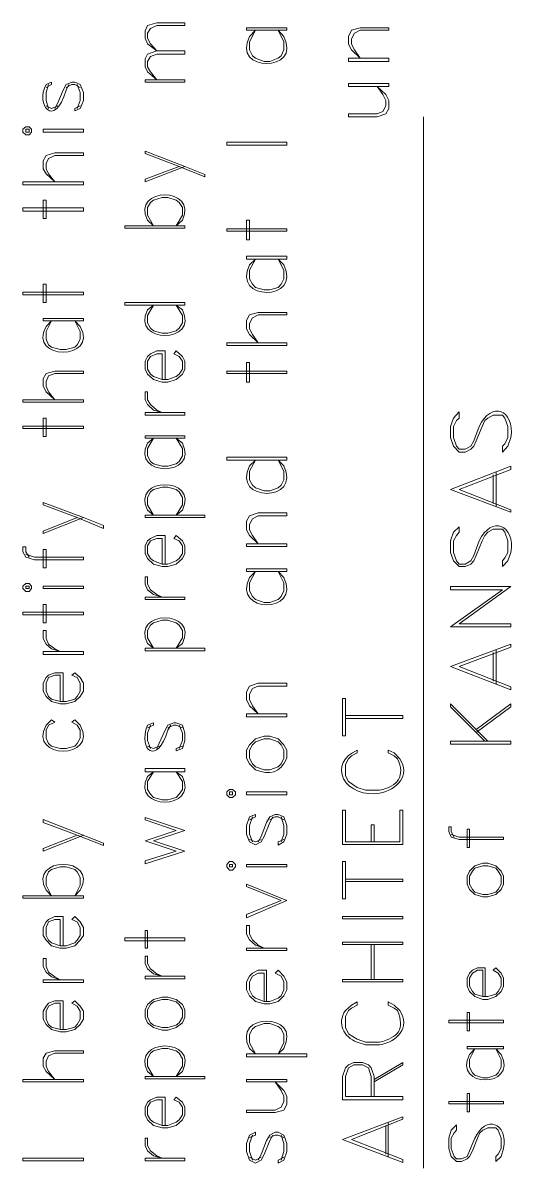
# Model space of a CAD drawing. Header units: inches. Extents: x 5 to 516, y -193 to 129.
# Drawn here: x 57.377 to 58.278, y -173.535 to -171.451 of the extents above; entities that cross this region are included whole.
import ezdxf

# ---------------------------------------------------------------- set-up
doc = ezdxf.new("R2010")
doc.units = ezdxf.units.IN
doc.header["$MEASUREMENT"] = 0
doc.layers.add('PDF7_Geometry', color=7, linetype='Continuous')

msp = doc.modelspace()

# ---------------------------------------------------------------- linework, layer by layer
at = {"layer": 'PDF7_Geometry', "lineweight": 15}
for points in [[(57.6713313, -171.451338), (57.6713313, -171.4557824), (57.6202202, -171.4557824), (57.6091091, -171.461338), (57.6035535, -171.4702269), (57.6035535, -171.4791157), (57.6091091, -171.4891157), (57.6202202, -171.5024491), (57.6035535, -171.4891157), (57.5991091, -171.4791157), (57.5991091, -171.4657824), (57.6035535, -171.4557824), (57.6202202, -171.451338)], [(57.856887, -171.4602284), (57.7835537, -171.4602284), (57.7835537, -171.4646728), (57.856887, -171.4646728)], [(58.0424424, -171.4602286), (58.0424424, -171.464673), (57.9902202, -171.464673), (57.9802202, -171.4702286), (57.9746646, -171.4802286), (57.9746646, -171.4902286), (57.9802202, -171.5002286), (57.9902202, -171.5157841), (57.9746646, -171.5002286), (57.969109, -171.4902286), (57.969109, -171.4757841), (57.9746646, -171.464673), (57.9902202, -171.4602286)], [(57.6713313, -171.5024503), (57.6713313, -171.5080059), (57.6202202, -171.5080059), (57.6091091, -171.5124503), (57.6035535, -171.5213392), (57.6035535, -171.5313392), (57.6091091, -171.5402281), (57.6202202, -171.5546726), (57.6035535, -171.5402281), (57.5991091, -171.5313392), (57.5991091, -171.5168948), (57.6035535, -171.5080059), (57.6202202, -171.5024503)], [(58.0424424, -171.5157828), (57.9691091, -171.5157828), (57.9691091, -171.5213383), (58.0424424, -171.5213383)], [(57.6713313, -171.5546724), (57.5991091, -171.5546724), (57.5991091, -171.5591168), (57.6713313, -171.5591168)], [(58.0424424, -171.5613376), (57.9691091, -171.5613376), (57.9691091, -171.5668932), (58.0424424, -171.5668932)], [(58.0213313, -171.5668932), (58.0313313, -171.5813376), (58.0368868, -171.5924487), (58.0368868, -171.6024487), (58.0313313, -171.6124487), (58.0213313, -171.6168932), (57.9691091, -171.6168932), (57.9691091, -171.6224487), (58.0213313, -171.6224487), (58.0368868, -171.6168932), (58.0424424, -171.6068932), (58.0424424, -171.5924487), (58.0368868, -171.5813376)], [(57.3768869, -171.6502265), (57.3824424, -171.654671), (57.387998, -171.654671), (57.3924424, -171.6502265), (57.3924424, -171.644671), (57.387998, -171.6402265), (57.3824424, -171.6402265), (57.3768869, -171.644671)], [(57.3824425, -171.644671), (57.3824425, -171.6502265), (57.387998, -171.6502265), (57.387998, -171.644671)], [(57.4868868, -171.644671), (57.4135535, -171.644671), (57.4135535, -171.6502265), (57.4868868, -171.6502265)], [(57.707998, -171.7313374), (57.707998, -171.7268929), (57.6713313, -171.7124485), (57.5991091, -171.6846707), (57.5991091, -171.6891151), (57.6613313, -171.7124485)], [(57.8568871, -171.6680045), (57.7479982, -171.6680045), (57.7479982, -171.67356), (57.8568871, -171.67356)], [(57.4868868, -171.688004), (57.4868868, -171.6924485), (57.4346646, -171.6924485), (57.4235534, -171.698004), (57.419109, -171.7068929), (57.419109, -171.7168929), (57.4235534, -171.7257818), (57.4346646, -171.7402262), (57.419109, -171.7257818), (57.4135534, -171.7168929), (57.4135534, -171.7024485), (57.419109, -171.6924485), (57.4346646, -171.688004)], [(57.4868869, -171.7402272), (57.3768869, -171.7402272), (57.3768869, -171.7457827), (57.4868869, -171.7457827)], [(57.4868869, -171.7880064), (57.3768869, -171.7880064), (57.3768869, -171.7935619), (57.4868869, -171.7935619)], [(57.419109, -171.7735614), (57.419109, -171.8068947), (57.4135535, -171.8068947), (57.4135535, -171.7735614)], [(57.7891092, -171.8102276), (57.7891092, -171.8457832), (57.7835537, -171.8457832), (57.7835537, -171.8102276)], [(57.6713314, -171.8202273), (57.5624425, -171.8202273), (57.5624425, -171.8246718), (57.6713314, -171.8246718)], [(57.8568871, -171.8257838), (57.7479982, -171.8257838), (57.7479982, -171.8302282), (57.8568871, -171.8302282)], [(57.856887, -171.875784), (57.7835537, -171.875784), (57.7835537, -171.8813395), (57.856887, -171.8813395)], [(57.419109, -171.9268953), (57.419109, -171.9602286), (57.4135535, -171.9602286), (57.4135535, -171.9268953)], [(57.4868869, -171.9413392), (57.3768869, -171.9413392), (57.3768869, -171.9457836), (57.4868869, -171.9457836)], [(57.6713314, -171.9602284), (57.5624425, -171.9602284), (57.5624425, -171.9646729), (57.6713314, -171.9646729)], [(57.856887, -171.9780057), (57.856887, -171.9824501), (57.8046648, -171.9824501), (57.7946648, -171.9880057), (57.7891092, -171.9980057), (57.7891092, -172.0080057), (57.7946648, -172.0180057), (57.8046648, -172.0335612), (57.7891092, -172.0180057), (57.7835537, -172.0080057), (57.7835537, -171.9924501), (57.7891092, -171.9824501), (57.8046648, -171.9780057)], [(57.4868868, -171.9891161), (57.4135535, -171.9891161), (57.4135535, -171.9935606), (57.4868868, -171.9935606)], [(57.8568871, -172.0335611), (57.7479982, -172.0335611), (57.7479982, -172.0380055), (57.8568871, -172.0380055)], [(57.7891092, -172.0691162), (57.7891092, -172.1046717), (57.7835537, -172.1046717), (57.7835537, -172.0691162)], [(57.4868868, -172.0846715), (57.4868868, -172.089116), (57.4346646, -172.089116), (57.4235534, -172.0935604), (57.419109, -172.1035604), (57.419109, -172.1124493), (57.4235534, -172.1224493), (57.4346646, -172.1368938), (57.419109, -172.1224493), (57.4135534, -172.1124493), (57.4135534, -172.099116), (57.419109, -172.089116), (57.4346646, -172.0846715)], [(57.8568871, -172.0846723), (57.7479982, -172.0846723), (57.7479982, -172.0891168), (57.8568871, -172.0891168)], [(57.5991093, -172.1224495), (57.6035537, -172.1224495), (57.6035537, -172.1368939), (57.6091093, -172.1457828), (57.6202204, -172.1557828), (57.6302204, -172.1602273), (57.6146648, -172.1557828), (57.6035537, -172.1457828), (57.5991093, -172.1368939)], [(57.4868869, -172.1368936), (57.3768869, -172.1368936), (57.3768869, -172.141338), (57.4868869, -172.141338)], [(57.6713313, -172.1602271), (57.5991091, -172.1602271), (57.5991091, -172.1646715), (57.6713313, -172.1646715)], [(57.4868869, -172.1846705), (57.3768869, -172.1846705), (57.3768869, -172.189115), (57.4868869, -172.189115)], [(57.419109, -172.1702266), (57.419109, -172.20356), (57.4135535, -172.20356), (57.4135535, -172.1702266)], [(57.6713313, -172.2024499), (57.5991091, -172.2024499), (57.5991091, -172.2068943), (57.6713313, -172.2068943)], [(57.8568871, -172.2413394), (57.7479982, -172.2413394), (57.7479982, -172.2468949), (57.8568871, -172.2468949)], [(57.5235535, -172.3713374), (57.5235535, -172.3657819), (57.4868868, -172.3513374), (57.4135535, -172.3235596), (57.4135535, -172.3280041), (57.4757757, -172.3513374)], [(57.707998, -172.346893), (57.5991091, -172.346893), (57.5991091, -172.3513374), (57.707998, -172.3513374)], [(57.856887, -172.34245), (57.856887, -172.3480055), (57.8046648, -172.3480055), (57.7946648, -172.3535611), (57.7891092, -172.3635611), (57.7891092, -172.3735611), (57.7946648, -172.3835611), (57.8046648, -172.3991166), (57.7891092, -172.3835611), (57.7835537, -172.3735611), (57.7835537, -172.3580055), (57.7891092, -172.3480055), (57.8046648, -172.34245)], [(57.419109, -172.409116), (57.419109, -172.4424493), (57.4135535, -172.4424493), (57.4135535, -172.409116)], [(57.856887, -172.3991165), (57.7835537, -172.3991165), (57.7835537, -172.4035609), (57.856887, -172.4035609)], [(57.856887, -172.4446713), (57.7835537, -172.4446713), (57.7835537, -172.4491157), (57.856887, -172.4491157)], [(57.3768869, -172.4802278), (57.3824424, -172.4857834), (57.387998, -172.4857834), (57.3924424, -172.4802278), (57.3924424, -172.4757834), (57.387998, -172.471339), (57.3824424, -172.471339), (57.3768869, -172.4757834)], [(57.3824425, -172.4757834), (57.3824425, -172.4802278), (57.387998, -172.4802278), (57.387998, -172.4757834)], [(57.4868868, -172.4757834), (57.4135535, -172.4757834), (57.4135535, -172.4802278), (57.4868868, -172.4802278)], [(57.5991093, -172.4591161), (57.6035537, -172.4591161), (57.6035537, -172.4724494), (57.6091093, -172.4824494), (57.6202204, -172.4913383), (57.6302204, -172.4957828), (57.6146648, -172.4913383), (57.6035537, -172.4824494), (57.5991093, -172.4724494)], [(57.6713313, -172.4957826), (57.5991091, -172.4957826), (57.5991091, -172.500227), (57.6713313, -172.500227)], [(57.419109, -172.5091165), (57.419109, -172.5424498), (57.4135535, -172.5424498), (57.4135535, -172.5091165)], [(57.4868869, -172.5235604), (57.3768869, -172.5235604), (57.3768869, -172.5280048), (57.4868869, -172.5280048)], [(57.4135536, -172.5568932), (57.4191092, -172.5568932), (57.4191092, -172.5713377), (57.4235536, -172.5813377), (57.4346647, -172.5902266), (57.4446647, -172.594671), (57.4291092, -172.5902266), (57.4191092, -172.5813377), (57.4135536, -172.5713377)], [(57.4868868, -172.5946719), (57.4135535, -172.5946719), (57.4135535, -172.6002275), (57.4868868, -172.6002275)], [(57.707998, -172.5891167), (57.5991091, -172.5891167), (57.5991091, -172.5935611), (57.707998, -172.5935611)], [(57.856887, -172.6524487), (57.856887, -172.6580043), (57.8046648, -172.6580043), (57.7946648, -172.6624487), (57.7891092, -172.6724487), (57.7891092, -172.6824487), (57.7946648, -172.6935598), (57.8046648, -172.7080043), (57.7891092, -172.6935598), (57.7835537, -172.6824487), (57.7835537, -172.6680043), (57.7891092, -172.6580043), (57.8046648, -172.6524487)], [(57.9635537, -172.6802271), (57.9635537, -172.7480049), (57.9579981, -172.7480049), (57.9579981, -172.6802271)], [(57.856887, -172.7080052), (57.7835537, -172.7080052), (57.7835537, -172.7135607), (57.856887, -172.7135607)], [(57.7891093, -172.7891155), (57.7946649, -172.7991155), (57.8002204, -172.804671), (57.815776, -172.8102266), (57.825776, -172.8102266), (57.8413315, -172.804671), (57.8468871, -172.7991155), (57.8513315, -172.7891155), (57.8513315, -172.774671), (57.8468871, -172.764671), (57.8413315, -172.7591155), (57.825776, -172.7535599), (57.815776, -172.7535599), (57.8002204, -172.7591155), (57.7946649, -172.764671), (57.7891093, -172.774671)], [(58.2646647, -172.7580043), (58.1546647, -172.7580043), (58.1546647, -172.7635598), (58.2646647, -172.7635598)], [(57.6713313, -172.8080056), (57.5991091, -172.8080056), (57.5991091, -172.8135612), (57.6713313, -172.8135612)], [(57.7479982, -172.8557817), (57.7524426, -172.8602262), (57.7579982, -172.8602262), (57.7635537, -172.8557817), (57.7635537, -172.8502262), (57.7579982, -172.8457817), (57.7524426, -172.8457817), (57.7479982, -172.8502262)], [(57.7524424, -172.8502262), (57.7524424, -172.8557817), (57.757998, -172.8557817), (57.757998, -172.8502262)], [(57.856887, -172.8502262), (57.7835537, -172.8502262), (57.7835537, -172.8557817), (57.856887, -172.8557817)], [(57.5235535, -172.9480044), (57.5235535, -172.9435599), (57.4135535, -172.9002266), (57.4135535, -172.9057822), (57.4757757, -172.9291155)], [(58.1891091, -172.9180046), (58.1891091, -172.9513379), (58.1846646, -172.9513379), (58.1846646, -172.9180046)], [(57.7479982, -172.9868943), (57.7524426, -172.9924498), (57.7579982, -172.9924498), (57.7635537, -172.9868943), (57.7635537, -172.9824498), (57.7579982, -172.9768943), (57.7524426, -172.9768943), (57.7479982, -172.9824498)], [(57.9635537, -172.9768942), (57.9635537, -173.044672), (57.9579981, -173.044672), (57.9579981, -172.9768942)], [(57.7524424, -172.9824498), (57.7524424, -172.9868943), (57.757998, -172.9868943), (57.757998, -172.9824498)], [(57.856887, -172.9824498), (57.7835537, -172.9824498), (57.7835537, -172.9868943), (57.856887, -172.9868943)], [(58.1846646, -173.0180041), (58.1891091, -173.0280041), (58.1991091, -173.036893), (58.2135535, -173.0413375), (58.2224424, -173.0413375), (58.2368868, -173.036893), (58.2468868, -173.0280041), (58.2513313, -173.0180041), (58.2513313, -173.0035597), (58.2468868, -172.9946708), (58.2368868, -172.9846708), (58.2224424, -172.9802263), (58.2135535, -172.9802263), (58.1991091, -172.9846708), (58.1891091, -172.9946708), (58.1846646, -173.0035597)], [(58.1891092, -173.0180041), (58.1946647, -173.0280041), (58.1991092, -173.0324486), (58.2135536, -173.036893), (58.2224425, -173.036893), (58.2368869, -173.0324486), (58.2413314, -173.0280041), (58.2468869, -173.0180041), (58.2468869, -173.0035597), (58.2413314, -172.9946708), (58.2368869, -172.9891152), (58.2224425, -172.9846708), (58.2135536, -172.9846708), (58.1991092, -172.9891152), (58.1946647, -172.9946708), (58.1891092, -173.0035597)], [(57.4868869, -173.0391176), (57.3768869, -173.0391176), (57.3768869, -173.043562), (57.4868869, -173.043562)], [(58.0679981, -173.0768938), (57.9579981, -173.0768938), (57.9579981, -173.0813383), (58.0679981, -173.0813383)], [(57.6035536, -173.1024495), (57.6035536, -173.1346717), (57.5991091, -173.1346717), (57.5991091, -173.1024495)], [(57.7835535, -173.0935606), (57.7891091, -173.0935606), (57.7891091, -173.1091161), (57.7946646, -173.1191161), (57.8046646, -173.1291162), (57.8157757, -173.1346717), (57.8002202, -173.1291162), (57.7891091, -173.1191161), (57.7835535, -173.1091161)], [(57.6713314, -173.1157834), (57.5624425, -173.1157834), (57.5624425, -173.1213389), (57.6713314, -173.1213389)], [(57.9579981, -173.123561), (57.9579981, -173.1280055), (58.0679981, -173.1280055), (58.0679981, -173.123561)], [(57.856887, -173.1346715), (57.7835537, -173.1346715), (57.7835537, -173.139116), (57.856887, -173.139116)], [(57.4135536, -173.1535605), (57.4191092, -173.1535605), (57.4191092, -173.168005), (57.4235536, -173.178005), (57.4346647, -173.1868938), (57.4446647, -173.1924494), (57.4291092, -173.1868938), (57.4191092, -173.178005), (57.4135536, -173.168005)], [(57.5991093, -173.1491163), (57.6035537, -173.1491163), (57.6035537, -173.1624497), (57.6091093, -173.1724497), (57.6202204, -173.1813386), (57.6302204, -173.185783), (57.6146648, -173.1813386), (57.6035537, -173.1724497), (57.5991093, -173.1624497)], [(57.6713313, -173.1857828), (57.5991091, -173.1857828), (57.5991091, -173.1902273), (57.6713313, -173.1902273)], [(57.4868868, -173.1924492), (57.4135535, -173.1924492), (57.4135535, -173.1968937), (57.4868868, -173.1968937)], [(58.0679982, -173.1913393), (58.0679982, -173.1957837), (57.9579982, -173.1957837), (57.9579982, -173.1913393)], [(57.5991091, -173.2602278), (57.6035536, -173.2702278), (57.6146647, -173.2791167), (57.6302202, -173.2835612), (57.6402202, -173.2835612), (57.6557758, -173.2791167), (57.6668869, -173.2702278), (57.6713313, -173.2602278), (57.6713313, -173.2468945), (57.6668869, -173.2368945), (57.6557758, -173.2280056), (57.6402202, -173.2235611), (57.6302202, -173.2235611), (57.6146647, -173.2280056), (57.6035536, -173.2368945), (57.5991091, -173.2468945)], [(57.6035537, -173.2602278), (57.6091092, -173.2702278), (57.6146648, -173.2746723), (57.6302203, -173.2791167), (57.6402203, -173.2791167), (57.6557759, -173.2746723), (57.6613314, -173.2702278), (57.666887, -173.2602278), (57.666887, -173.2468945), (57.6613314, -173.2368945), (57.6557759, -173.23245), (57.6402203, -173.2280056), (57.6302203, -173.2280056), (57.6146648, -173.23245), (57.6091092, -173.2368945), (57.6035537, -173.2468945)], [(58.2513315, -173.2657841), (58.1513315, -173.2657841), (58.1513315, -173.2702285), (58.2513315, -173.2702285)], [(58.1891091, -173.2513379), (58.1891091, -173.2846713), (58.1846646, -173.2846713), (58.1846646, -173.2513379)], [(57.4868868, -173.3213388), (57.4868868, -173.3257833), (57.4346646, -173.3257833), (57.4235534, -173.3302277), (57.419109, -173.3402277), (57.419109, -173.3491166), (57.4235534, -173.3591166), (57.4346646, -173.3735611), (57.419109, -173.3591166), (57.4135534, -173.3491166), (57.4135534, -173.3346722), (57.419109, -173.3257833), (57.4346646, -173.3213388)], [(57.8935537, -173.3268949), (57.7835537, -173.3268949), (57.7835537, -173.3324505), (57.8935537, -173.3324505)], [(58.2513313, -173.3135611), (58.1846646, -173.3135611), (58.1846646, -173.3180055), (58.2513313, -173.3180055)], [(57.4868869, -173.3735609), (57.3768869, -173.3735609), (57.3768869, -173.3780053), (57.4868869, -173.3780053)], [(57.707998, -173.3680044), (57.5991091, -173.3680044), (57.5991091, -173.3724489), (57.707998, -173.3724489)], [(57.856887, -173.3735609), (57.7835537, -173.3735609), (57.7835537, -173.3780053), (57.856887, -173.3780053)], [(57.8357759, -173.3780053), (57.846887, -173.3935609), (57.8513315, -173.4035609), (57.8513315, -173.4135609), (57.846887, -173.4235609), (57.8357759, -173.4291164), (57.7835537, -173.4291164), (57.7835537, -173.4335609), (57.8357759, -173.4335609), (57.8513315, -173.4291164), (57.856887, -173.4191164), (57.856887, -173.4035609), (57.8513315, -173.3935609)], [(58.2513315, -173.4135615), (58.1513315, -173.4135615), (58.1513315, -173.418006), (58.2513315, -173.418006)], [(58.1891091, -173.3991176), (58.1891091, -173.432451), (58.1846646, -173.432451), (58.1846646, -173.3991176)], [(57.5991093, -173.4802276), (57.6035537, -173.4802276), (57.6035537, -173.4935609), (57.6091093, -173.5035609), (57.6202204, -173.5124498), (57.6302204, -173.5168942), (57.6146648, -173.5124498), (57.6035537, -173.5035609), (57.5991093, -173.4935609)], [(57.4868869, -173.516894), (57.3768869, -173.516894), (57.3768869, -173.5213385), (57.4868869, -173.5213385)], [(57.6713313, -173.516894), (57.5991091, -173.516894), (57.5991091, -173.5213385), (57.6713313, -173.5213385)]]:
    msp.add_lwpolyline(points, close=True, dxfattribs=at)
for points in [[(57.8513314, -171.475784), (57.8413314, -171.4646728), (57.8513314, -171.485784), (57.8513314, -171.5002284), (57.8468869, -171.5113395), (57.8413314, -171.515784), (57.8257758, -171.5213395), (57.8157758, -171.5213395), (57.8002202, -171.515784), (57.7946647, -171.5113395), (57.7891091, -171.5002284), (57.7891091, -171.485784), (57.8002202, -171.4646728), (57.7891091, -171.475784)], [(57.4191092, -171.5691168), (57.4291092, -171.5635613), (57.4291092, -171.5591168), (57.4191092, -171.5635613)], [(57.4346646, -171.6068938), (57.4402201, -171.5968938), (57.4502201, -171.5735605), (57.4557757, -171.5635605), (57.4657757, -171.559116), (57.4713312, -171.559116), (57.4813312, -171.5635605), (57.4868868, -171.5780049), (57.4868868, -171.5924494), (57.4813312, -171.6068938), (57.4713312, -171.6113383)], [(57.4235536, -171.5635611), (57.4191092, -171.5780055), (57.4191092, -171.59245), (57.4235536, -171.6068944)], [(57.4557759, -171.5691153), (57.4657759, -171.5635597), (57.4713315, -171.5635597), (57.4813315, -171.5691153)], [(57.4557759, -171.5735613), (57.4602203, -171.5635613)], [(57.4757757, -171.5635611), (57.4813313, -171.5780055), (57.4813313, -171.59245), (57.4757757, -171.6068944)], [(57.4191091, -171.6024495), (57.4291091, -171.606894), (57.4402202, -171.6024495)], [(57.4813313, -171.6024495), (57.4713313, -171.606894), (57.4713313, -171.6113384)], [(58.1057758, -173.5346713), (58.1057758, -171.6224489)], [(57.6713315, -171.7124485), (57.5991093, -171.7402262), (57.5991093, -171.7357818), (57.6613315, -171.7124485)], [(57.6668868, -171.8102275), (57.6557757, -171.8202275), (57.6668868, -171.8013386), (57.6668868, -171.7868942), (57.6613313, -171.7780053), (57.6557757, -171.7735608), (57.6402202, -171.7691164), (57.6302202, -171.7691164), (57.6146646, -171.7735608), (57.609109, -171.7780053), (57.6035535, -171.7868942), (57.6035535, -171.8013386), (57.6146646, -171.8202275), (57.6035535, -171.8102275)], [(57.8513314, -171.8913395), (57.8413314, -171.8813395), (57.8513314, -171.9013395), (57.8513314, -171.9168951), (57.8468869, -171.9268951), (57.8413314, -171.9324507), (57.8257758, -171.9368951), (57.8157758, -171.9368951), (57.8002202, -171.9324507), (57.7946647, -171.9268951), (57.7891091, -171.9168951), (57.7891091, -171.9013395), (57.8002202, -171.8813395), (57.7891091, -171.8913395)], [(57.6668868, -171.9735618), (57.6557757, -171.9646729), (57.6668868, -171.9835618), (57.6668868, -171.9968951), (57.6613313, -172.0068951), (57.6557757, -172.0113395), (57.6402202, -172.015784), (57.6302202, -172.015784), (57.6146646, -172.0113395), (57.609109, -172.0068951), (57.6035535, -171.9968951), (57.6035535, -171.9835618), (57.6146646, -171.9646729), (57.6035535, -171.9735618)], [(57.4813315, -172.0035606), (57.4713315, -171.9935606), (57.4813315, -172.0124495), (57.4813315, -172.0268939), (57.4757759, -172.0368939), (57.4713315, -172.0413384), (57.4557759, -172.0457828), (57.4446648, -172.0457828), (57.4291092, -172.0413384), (57.4235537, -172.0368939), (57.4191092, -172.0268939), (57.4191092, -172.0124495), (57.4291092, -171.9935606), (57.4191092, -172.0035606)], [(57.6357757, -172.1002275), (57.6357757, -172.0480052), (57.6202201, -172.0480052), (57.609109, -172.0535608), (57.6035535, -172.0580052), (57.599109, -172.0668941), (57.599109, -172.0813386), (57.6035535, -172.0902274), (57.6146646, -172.1002275), (57.6302201, -172.1046719), (57.6402201, -172.1046719), (57.6557757, -172.1002275), (57.6668868, -172.0902274), (57.6713313, -172.0813386), (57.6713313, -172.0668941), (57.6668868, -172.0580052), (57.6557757, -172.0480052)], [(57.6302204, -172.1002275), (57.6302204, -172.0535608), (57.6202204, -172.0535608), (57.6091093, -172.0580052), (57.6035537, -172.0668941), (57.6035537, -172.0813386), (57.6091093, -172.0902274), (57.6146648, -172.0946719), (57.6302204, -172.1002275), (57.6402204, -172.1002275), (57.6557759, -172.0946719), (57.6613315, -172.0902274), (57.666887, -172.0813386), (57.666887, -172.0668941), (57.6613315, -172.0580052), (57.6513315, -172.0535608), (57.6557759, -172.0480052)], [(58.2068869, -172.185784), (58.1968869, -172.2113396), (58.1913313, -172.2213396), (58.1813313, -172.2268951), (58.1702202, -172.2268951), (58.1657758, -172.2213396), (58.1602202, -172.205784), (58.1602202, -172.185784), (58.1657758, -172.1746729), (58.1702202, -172.1702285), (58.1702202, -172.1591173), (58.1602202, -172.1702285), (58.1546646, -172.185784), (58.1546646, -172.205784), (58.1602202, -172.2213396), (58.1702202, -172.2324507), (58.1813313, -172.2324507), (58.1913313, -172.2268951), (58.1968869, -172.2213396), (58.2013313, -172.2113396), (58.2124424, -172.185784), (58.2168869, -172.1746729), (58.2224424, -172.1702285), (58.2324424, -172.1646729), (58.2491091, -172.1646729), (58.2535535, -172.1702285), (58.2591091, -172.185784), (58.2591091, -172.205784), (58.2535535, -172.2168951), (58.2491091, -172.2213396), (58.2491091, -172.2324507), (58.2591091, -172.2213396), (58.2646646, -172.205784)], [(57.6668868, -172.2157832), (57.6557757, -172.2068943), (57.6668868, -172.2257832), (57.6668868, -172.2391165), (57.6613313, -172.2491165), (57.6557757, -172.253561), (57.6402202, -172.2580054), (57.6302202, -172.2580054), (57.6146646, -172.253561), (57.609109, -172.2491165), (57.6035535, -172.2391165), (57.6035535, -172.2257832), (57.6146646, -172.2068943), (57.6035535, -172.2157832)], [(57.8513314, -172.2568949), (57.8413314, -172.2468949), (57.8513314, -172.2668949), (57.8513314, -172.2824505), (57.8468869, -172.2924505), (57.8413314, -172.2968949), (57.8257758, -172.3024505), (57.8157758, -172.3024505), (57.8002202, -172.2968949), (57.7946647, -172.2924505), (57.7891091, -172.2824505), (57.7891091, -172.2668949), (57.8002202, -172.2468949), (57.7891091, -172.2568949)], [(58.1546646, -172.3002261), (58.2646646, -172.2580039), (58.2646646, -172.2635594), (58.1702202, -172.3002261), (58.2646646, -172.3368928), (58.2646646, -172.3413372)], [(58.237998, -172.3313382), (58.237998, -172.269116)], [(58.2324424, -172.325784), (58.2324424, -172.2735618)], [(57.6668868, -172.3380043), (57.6557757, -172.3468931), (57.6668868, -172.3280043), (57.6668868, -172.3146709), (57.6613313, -172.3046709), (57.6557757, -172.3002265), (57.6402202, -172.295782), (57.6302202, -172.295782), (57.6146646, -172.3002265), (57.609109, -172.3046709), (57.6035535, -172.3146709), (57.6035535, -172.3280043), (57.6146646, -172.3468931), (57.6035535, -172.3380043)], [(58.1546647, -172.3002261), (58.2646647, -172.3413372)], [(57.4868869, -172.3513374), (57.4135536, -172.3802263), (57.4135536, -172.3757819), (57.4757758, -172.3513374)], [(58.2068869, -172.3935601), (58.1968869, -172.4202268), (58.1913313, -172.4302268), (58.1813313, -172.4357823), (58.1702202, -172.4357823), (58.1657758, -172.4302268), (58.1602202, -172.4146712), (58.1602202, -172.3935601), (58.1657758, -172.3835601), (58.1702202, -172.3780045), (58.1702202, -172.3680045), (58.1602202, -172.3780045), (58.1546646, -172.3935601), (58.1546646, -172.4146712), (58.1602202, -172.4302268), (58.1702202, -172.4402268), (58.1813313, -172.4402268), (58.1913313, -172.4357823), (58.1968869, -172.4302268), (58.2013313, -172.4202268), (58.2124424, -172.3935601), (58.2168869, -172.3835601), (58.2224424, -172.3780045), (58.2324424, -172.372449), (58.2491091, -172.372449), (58.2535535, -172.3780045), (58.2591091, -172.3935601), (58.2591091, -172.4146712), (58.2535535, -172.4246712), (58.2491091, -172.4302268), (58.2491091, -172.4402268), (58.2591091, -172.4302268), (58.2646646, -172.4146712)], [(57.6357757, -172.4357829), (57.6357757, -172.3835607), (57.6202201, -172.3835607), (57.609109, -172.3891163), (57.6035535, -172.3935607), (57.599109, -172.4024496), (57.599109, -172.4168941), (57.6035535, -172.4257829), (57.6146646, -172.4357829), (57.6302201, -172.4402274), (57.6402201, -172.4402274), (57.6557757, -172.4357829), (57.6668868, -172.4257829), (57.6713313, -172.4168941), (57.6713313, -172.4024496), (57.6668868, -172.3935607), (57.6557757, -172.3835607)], [(57.6302204, -172.4357829), (57.6302204, -172.3891163), (57.6202204, -172.3891163), (57.6091093, -172.3935607), (57.6035537, -172.4024496), (57.6035537, -172.4168941), (57.6091093, -172.4257829), (57.6146648, -172.4302274), (57.6302204, -172.4357829), (57.6402204, -172.4357829), (57.6557759, -172.4302274), (57.6613315, -172.4257829), (57.666887, -172.4168941), (57.666887, -172.4024496), (57.6613315, -172.3935607), (57.6513315, -172.3891163), (57.6557759, -172.3835607)], [(57.387998, -172.423562), (57.3824424, -172.413562), (57.3824424, -172.4046731), (57.3768869, -172.4046731), (57.3768869, -172.413562), (57.3824424, -172.423562), (57.397998, -172.4280064), (57.4868869, -172.4280064), (57.4868869, -172.423562)], [(57.3824425, -172.4180059), (57.397998, -172.4235614), (57.4868869, -172.4235614)], [(57.8513314, -172.4602268), (57.8413314, -172.4491157), (57.8513314, -172.4702268), (57.8513314, -172.4846713), (57.8468869, -172.4946713), (57.8413314, -172.5002268), (57.8257758, -172.5057824), (57.8157758, -172.5057824), (57.8002202, -172.5002268), (57.7946647, -172.4946713), (57.7891091, -172.4846713), (57.7891091, -172.4702268), (57.8002202, -172.4491157), (57.7891091, -172.4602268)], [(58.2646647, -172.4768928), (58.1546647, -172.4768928), (58.1546647, -172.4824483), (58.2491092, -172.4824483), (58.1546647, -172.5502261), (58.2646647, -172.5502261)], [(58.2646646, -172.4768941), (58.1702202, -172.5446719), (58.2646646, -172.5446719), (58.2646646, -172.5502275)], [(57.6668868, -172.5802279), (57.6557757, -172.5891168), (57.6668868, -172.5702279), (57.6668868, -172.5568946), (57.6613313, -172.5468946), (57.6557757, -172.5424502), (57.6402202, -172.5380057), (57.6302202, -172.5380057), (57.6146646, -172.5424502), (57.609109, -172.5468946), (57.6035535, -172.5568946), (57.6035535, -172.5702279), (57.6146646, -172.5891168), (57.6035535, -172.5802279)], [(58.1546646, -172.6224488), (58.2646646, -172.5813377), (58.2646646, -172.5868933), (58.1702202, -172.6224488), (58.2646646, -172.6591155), (58.2646646, -172.664671)], [(58.2324424, -172.6491167), (58.2324424, -172.5968944)], [(58.237998, -172.6535609), (58.237998, -172.5913387)], [(58.1546647, -172.6224488), (58.2646647, -172.664671)], [(57.4502203, -172.685783), (57.4502203, -172.6335607), (57.4346648, -172.6335607), (57.4235537, -172.6380052), (57.4191092, -172.6424496), (57.4135537, -172.6524496), (57.4135537, -172.6668941), (57.4191092, -172.6768941), (57.4291092, -172.685783), (57.4446648, -172.6902274), (57.4557759, -172.6902274), (57.4713314, -172.685783), (57.4813314, -172.6768941), (57.486887, -172.6668941), (57.486887, -172.6524496), (57.4813314, -172.6424496), (57.4713314, -172.6335607)], [(57.4446647, -172.685783), (57.4446647, -172.6380052), (57.4346647, -172.6380052), (57.4235536, -172.6424496), (57.4191092, -172.6524496), (57.4191092, -172.6668941), (57.4235536, -172.6768941), (57.4291092, -172.6813385), (57.4446647, -172.685783), (57.4557758, -172.685783), (57.4713314, -172.6813385), (57.4757758, -172.6768941), (57.4813314, -172.6668941), (57.4813314, -172.6524496), (57.4757758, -172.6424496), (57.4657758, -172.6380052), (57.4713314, -172.6335607)], [(58.2224425, -172.758005), (58.1546647, -172.6902272), (58.1546647, -172.6957828), (58.2168869, -172.758005)], [(58.2013315, -172.7424507), (58.2646648, -172.695784), (58.2646648, -172.6902285), (58.2013315, -172.7368952)], [(57.4813315, -172.7291172), (57.4713315, -172.7191172), (57.4657759, -172.7235616), (57.4757759, -172.7291172), (57.4813315, -172.7380061), (57.4813315, -172.7524505), (57.4757759, -172.7624505), (57.4713315, -172.766895), (57.4557759, -172.7713394), (57.4446648, -172.7713394), (57.4291092, -172.766895), (57.4235537, -172.7624505), (57.4191092, -172.7524505), (57.4191092, -172.7380061), (57.4235537, -172.7291172), (57.4346648, -172.7235616), (57.4291092, -172.7191172), (57.4191092, -172.7291172)], [(57.6035535, -172.7335603), (57.6146646, -172.7291158), (57.6146646, -172.7246714), (57.6035535, -172.7291158)], [(57.6091093, -172.7291157), (57.6035537, -172.7435601), (57.6035537, -172.7568934), (57.6091093, -172.7713379)], [(57.6202202, -172.7713384), (57.6246647, -172.7613384), (57.6357758, -172.7380051), (57.6402202, -172.7291162), (57.6513313, -172.7246718), (57.6557758, -172.7246718), (57.6668869, -172.7291162), (57.6713313, -172.7435607), (57.6713313, -172.756894), (57.6668869, -172.7713384), (57.6557758, -172.7757829)], [(57.6402202, -172.7335599), (57.6513314, -172.7291155), (57.6557758, -172.7291155), (57.6668869, -172.7335599)], [(57.6402202, -172.7380047), (57.6457757, -172.7291158)], [(57.6613313, -172.7291157), (57.6668869, -172.7435601), (57.6668869, -172.7568934), (57.6613313, -172.7713379)], [(57.9635537, -172.7113386), (58.0679982, -172.7113386), (58.0679982, -172.7168942)], [(57.9635537, -172.7168928), (58.0679982, -172.7168928)], [(57.856887, -172.7891155), (57.856887, -172.774671), (57.8513315, -172.764671), (57.8413315, -172.7535599), (57.8257759, -172.7491155), (57.8157759, -172.7491155), (57.8002204, -172.7535599), (57.7891092, -172.764671), (57.7835537, -172.774671), (57.7835537, -172.7891155), (57.7891092, -172.7991155), (57.8002204, -172.8102266)], [(57.6035537, -172.7668942), (57.6146648, -172.7713386), (57.6246648, -172.7668942)], [(57.666887, -172.7668942), (57.6557758, -172.7713386), (57.6557758, -172.7757831)], [(57.9846648, -172.7746728), (57.9846648, -172.7791172), (57.9746648, -172.7846728), (57.9691093, -172.7902283), (57.9635537, -172.8002283), (57.9635537, -172.8213394), (57.9691093, -172.8313394), (57.9846648, -172.8424505), (58.0002204, -172.846895), (58.0257759, -172.846895)], [(58.0624426, -172.7902283), (58.0524426, -172.7791172), (58.0413315, -172.7746728), (58.0413315, -172.7791172), (58.0524426, -172.7846728), (58.0579982, -172.7902283)], [(57.6668868, -172.8224501), (57.6557757, -172.8135612), (57.6668868, -172.831339), (57.6668868, -172.8457834), (57.6613313, -172.8546723), (57.6557757, -172.8602279), (57.6402202, -172.8646723), (57.6302202, -172.8646723), (57.6146646, -172.8602279), (57.609109, -172.8546723), (57.6035535, -172.8457834), (57.6035535, -172.831339), (57.6146646, -172.8135612), (57.6035535, -172.8224501)], [(57.7891091, -172.9013381), (57.8002202, -172.8957825), (57.8002202, -172.8913381), (57.7891091, -172.8957825), (57.7835536, -172.9113381), (57.7835536, -172.9268936), (57.7891091, -172.9413381), (57.8002202, -172.9468936), (57.8102202, -172.9413381), (57.8157758, -172.9313381), (57.8257758, -172.9057825), (57.8313314, -172.8957825)], [(57.7946646, -172.8957823), (57.7891091, -172.9113379), (57.7891091, -172.9268935), (57.7946646, -172.9413379)], [(57.8046648, -172.9413394), (57.8102203, -172.9313394), (57.8202203, -172.9057839), (57.8257759, -172.8957839), (57.8357759, -172.8913394), (57.8413315, -172.8913394), (57.8513315, -172.8957839), (57.856887, -172.9113394), (57.856887, -172.926895), (57.8513315, -172.9413394), (57.8413315, -172.946895)], [(57.8257759, -172.9013388), (57.8357759, -172.8957833), (57.8413314, -172.8957833), (57.8513315, -172.9013388)], [(57.846887, -172.8957823), (57.8513314, -172.9113379), (57.8513314, -172.9268935), (57.846887, -172.9413379)], [(57.9579981, -172.8835615), (57.9579981, -172.9457837), (58.0679981, -172.9457837)], [(57.9579982, -172.8835617), (57.9635537, -172.8835617), (57.9635537, -172.9413394), (58.0624426, -172.9413394)], [(58.0624426, -172.9413394), (58.0624426, -172.8835617), (58.0679981, -172.8835617), (58.0679981, -172.9457839)], [(57.6713313, -172.9202279), (57.5991091, -172.8968945), (57.5991091, -172.901339), (57.6557758, -172.9202279)], [(58.0102202, -172.9413394), (58.0102202, -172.9102283), (58.0157758, -172.9102283), (58.0157758, -172.9413394)], [(58.1613315, -172.9324506), (58.155776, -172.9224506), (58.155776, -172.9135617), (58.1513315, -172.9135617), (58.1513315, -172.9224506), (58.155776, -172.9324506), (58.1702204, -172.936895), (58.2513315, -172.936895), (58.2513315, -172.9324506)], [(57.4868869, -172.9291166), (57.4135536, -172.9580055), (57.4135536, -172.953561), (57.4757758, -172.9291166)], [(57.5991091, -172.9391151), (57.6557758, -172.9202262)], [(57.6713315, -172.9202265), (57.6146648, -172.9391154), (57.6713315, -172.9580043), (57.5991093, -172.9813376), (57.5991093, -172.9757821), (57.6557759, -172.9580043), (57.5991093, -172.9391154)], [(57.7891093, -172.9368952), (57.8002204, -172.9413396), (57.8102204, -172.9368952)], [(57.8513313, -172.9368952), (57.8413313, -172.9413396), (57.8413313, -172.9468952)], [(58.1557758, -172.9280044), (58.1702202, -172.9324488), (58.2513313, -172.9324488)], [(57.4813315, -173.0291155), (57.4713315, -173.0391155), (57.4813315, -173.0202266), (57.4813315, -173.0057822), (57.4757759, -172.9957822), (57.4713315, -172.9913377), (57.4557759, -172.9868933), (57.4446648, -172.9868933), (57.4291092, -172.9913377), (57.4235537, -172.9957822), (57.4191092, -173.0057822), (57.4191092, -173.0202266), (57.4291092, -173.0391155), (57.4191092, -173.0291155)], [(57.856887, -173.0480041), (57.7835537, -173.0180041), (57.7835537, -173.0224486), (57.846887, -173.0480041)], [(57.9635537, -173.0091156), (58.0679982, -173.0091156), (58.0679982, -173.01356)], [(57.9635537, -173.0135599), (58.0679982, -173.0135599)], [(57.8568869, -173.0480063), (57.7835535, -173.0791174), (57.7835535, -173.0735619), (57.8468869, -173.0480063)], [(57.4502203, -173.1302274), (57.4502203, -173.0768941), (57.4346648, -173.0768941), (57.4235537, -173.0824497), (57.4191092, -173.0868941), (57.4135537, -173.0968941), (57.4135537, -173.1113386), (57.4191092, -173.1202274), (57.4291092, -173.1302274), (57.4446648, -173.1346719), (57.4557759, -173.1346719), (57.4713314, -173.1302274), (57.4813314, -173.1202274), (57.486887, -173.1113386), (57.486887, -173.0968941), (57.4813314, -173.0868941), (57.4713314, -173.0768941)], [(57.4446647, -173.1302274), (57.4446647, -173.0824497), (57.4346647, -173.0824497), (57.4235536, -173.0868941), (57.4191092, -173.0968941), (57.4191092, -173.1113386), (57.4235536, -173.1202274), (57.4291092, -173.1246719), (57.4446647, -173.1302274), (57.4557758, -173.1302274), (57.4713314, -173.1246719), (57.4757758, -173.1202274), (57.4813314, -173.1113386), (57.4813314, -173.0968941), (57.4757758, -173.0868941), (57.4657758, -173.0824497), (57.4713314, -173.0768941)], [(58.0102202, -173.1913395), (58.0102202, -173.1280061)], [(58.0157758, -173.1913395), (58.0157758, -173.1280061)], [(57.8202203, -173.2313378), (57.8202203, -173.1746712), (57.8046647, -173.1746712), (57.7946647, -173.1802267), (57.7891092, -173.1857823), (57.7835536, -173.1957823), (57.7835536, -173.2102267), (57.7891092, -173.2213378), (57.8002203, -173.2313378), (57.8157758, -173.2357823), (57.8257758, -173.2357823), (57.8413314, -173.2313378), (57.8513314, -173.2213378), (57.856887, -173.2102267), (57.856887, -173.1957823), (57.8513314, -173.1857823), (57.8413314, -173.1746712)], [(57.8157757, -173.2313378), (57.8157757, -173.1802267), (57.8046646, -173.1802267), (57.7946646, -173.1857823), (57.7891091, -173.1957823), (57.7891091, -173.2102267), (57.7946646, -173.2213378), (57.8002202, -173.2257823), (57.8157757, -173.2313378), (57.8257757, -173.2313378), (57.8413313, -173.2257823), (57.8468868, -173.2213378), (57.8513313, -173.2102267), (57.8513313, -173.1957823), (57.8468868, -173.1857823), (57.8357757, -173.1802267), (57.8413313, -173.1746712)], [(58.217998, -173.2224493), (58.217998, -173.1702271), (58.2035536, -173.1702271), (58.1946647, -173.1746715), (58.1891091, -173.1802271), (58.1846647, -173.189116), (58.1846647, -173.2035604), (58.1891091, -173.2135604), (58.1991091, -173.2224493), (58.2135536, -173.2280049), (58.2224425, -173.2280049), (58.2368869, -173.2224493), (58.2468869, -173.2135604), (58.2513313, -173.2035604), (58.2513313, -173.189116), (58.2468869, -173.1802271), (58.2368869, -173.1702271)], [(58.2135537, -173.2224493), (58.2135537, -173.1746715), (58.2035537, -173.1746715), (58.1946649, -173.1802271), (58.1891093, -173.189116), (58.1891093, -173.2035604), (58.1946649, -173.2135604), (58.1991093, -173.2180049), (58.2135537, -173.2224493), (58.2224426, -173.2224493), (58.2368871, -173.2180049), (58.2413315, -173.2135604), (58.2468871, -173.2035604), (58.2468871, -173.189116), (58.2413315, -173.1802271), (58.2324426, -173.1746715), (58.2368871, -173.1702271)], [(57.4502203, -173.2824491), (57.4502203, -173.2302269), (57.4346648, -173.2302269), (57.4235537, -173.2346714), (57.4191092, -173.2402269), (57.4135537, -173.2491158), (57.4135537, -173.2635602), (57.4191092, -173.2735602), (57.4291092, -173.2824491), (57.4446648, -173.2868936), (57.4557759, -173.2868936), (57.4713314, -173.2824491), (57.4813314, -173.2735602), (57.486887, -173.2635602), (57.486887, -173.2491158), (57.4813314, -173.2402269), (57.4713314, -173.2302269)], [(57.4446647, -173.2824491), (57.4446647, -173.2346714), (57.4346647, -173.2346714), (57.4235536, -173.2402269), (57.4191092, -173.2491158), (57.4191092, -173.2635602), (57.4235536, -173.2735602), (57.4291092, -173.2780047), (57.4446647, -173.2824491), (57.4557758, -173.2824491), (57.4713314, -173.2780047), (57.4757758, -173.2735602), (57.4813314, -173.2635602), (57.4813314, -173.2491158), (57.4757758, -173.2402269), (57.4657758, -173.2346714), (57.4713314, -173.2302269)], [(58.0257759, -173.3057834), (58.0002204, -173.3057834), (57.9846648, -173.3002278), (57.9691093, -173.2902278), (57.9635537, -173.2791167), (57.9635537, -173.2591167), (57.9691093, -173.2480056), (57.9746648, -173.2435611), (57.9846648, -173.2380056), (57.9846648, -173.23245), (57.9746648, -173.2380056), (57.9635537, -173.2480056)], [(58.0624426, -173.2480056), (58.0524426, -173.2380056), (58.0413315, -173.23245), (58.0413315, -173.2380056), (58.0524426, -173.2435611), (58.0579982, -173.2480056)], [(57.8513314, -173.316894), (57.8413314, -173.326894), (57.8513314, -173.306894), (57.8513314, -173.2913385), (57.8468869, -173.2813385), (57.8413314, -173.276894), (57.8257758, -173.2713385), (57.8157758, -173.2713385), (57.8002202, -173.276894), (57.7946647, -173.2813385), (57.7891091, -173.2913385), (57.7891091, -173.306894), (57.8002202, -173.326894), (57.7891091, -173.316894)], [(57.9846648, -173.3057834), (58.0002204, -173.3102278), (58.0257759, -173.3102278)], [(57.6668868, -173.3591157), (57.6557757, -173.3680046), (57.6668868, -173.3491157), (57.6668868, -173.3357824), (57.6613313, -173.3257824), (57.6557757, -173.3213379), (57.6402202, -173.3168935), (57.6302202, -173.3168935), (57.6146646, -173.3213379), (57.609109, -173.3257824), (57.6035535, -173.3357824), (57.6035535, -173.3491157), (57.6146646, -173.3680046), (57.6035535, -173.3591157)], [(58.2468871, -173.3280055), (58.2368871, -173.3180055), (58.2468871, -173.3368944), (58.2468871, -173.3513388), (58.2413315, -173.3613388), (58.2368871, -173.3657833), (58.2224427, -173.3702277), (58.2135538, -173.3702277), (58.1991093, -173.3657833), (58.1946649, -173.3613388), (58.1891093, -173.3513388), (58.1891093, -173.3368944), (58.1991093, -173.3180055), (58.1891093, -173.3280055)], [(58.0157759, -173.4046718), (58.0157759, -173.3680051), (58.0102203, -173.3524496), (58.0057759, -173.346894), (57.9946648, -173.3424496), (57.9791092, -173.3424496), (57.9691092, -173.346894), (57.9635537, -173.3524496), (57.9579981, -173.3680051), (57.9579981, -173.4102274), (58.0679981, -173.4102274)], [(58.0102204, -173.4046732), (58.0102204, -173.3680065), (58.005776, -173.3524509), (57.9946648, -173.3468954), (57.9791093, -173.3468954), (57.9691093, -173.3524509), (57.9635537, -173.3680065), (57.9635537, -173.4046732), (58.0679982, -173.4046732), (58.0679982, -173.4102287)], [(58.0157758, -173.3780053), (58.067998, -173.3468942), (58.067998, -173.3424498), (58.0157758, -173.3735609)], [(57.6357757, -173.4568944), (57.6357757, -173.4057833), (57.6202201, -173.4057833), (57.609109, -173.4102277), (57.6035535, -173.4146722), (57.599109, -173.4235611), (57.599109, -173.4380055), (57.6035535, -173.4468944), (57.6146646, -173.4568944), (57.6302201, -173.4613389), (57.6402201, -173.4613389), (57.6557757, -173.4568944), (57.6668868, -173.4468944), (57.6713313, -173.4380055), (57.6713313, -173.4235611), (57.6668868, -173.4146722), (57.6557757, -173.4057833)], [(57.6302204, -173.4568944), (57.6302204, -173.4102277), (57.6202204, -173.4102277), (57.6091093, -173.4146722), (57.6035537, -173.4235611), (57.6035537, -173.4380055), (57.6091093, -173.4468944), (57.6146648, -173.4513389), (57.6302204, -173.4568944), (57.6402204, -173.4568944), (57.6557759, -173.4513389), (57.6613315, -173.4468944), (57.666887, -173.4380055), (57.666887, -173.4235611), (57.6613315, -173.4146722), (57.6513315, -173.4102277), (57.6557759, -173.4057833)], [(57.957998, -173.4824501), (58.067998, -173.4413389), (58.067998, -173.4457834), (57.9746647, -173.4824501), (58.067998, -173.5191167), (58.067998, -173.5246723)], [(58.0368869, -173.5091156), (58.0368869, -173.4568934)], [(58.0413315, -173.5135599), (58.0413315, -173.4513377)], [(58.1991093, -173.4802267), (58.1891093, -173.50356), (58.1846648, -173.51356), (58.1746648, -173.5180044), (58.1657759, -173.5180044), (58.1613315, -173.51356), (58.1557759, -173.4991155), (58.1557759, -173.4802267), (58.1613315, -173.4702267), (58.1657759, -173.4657822), (58.1657759, -173.4557822), (58.1557759, -173.4657822), (58.1513315, -173.4802267), (58.1513315, -173.4991155), (58.1557759, -173.51356), (58.1657759, -173.5224489), (58.1746648, -173.5224489), (58.1846648, -173.5180044), (58.1891093, -173.51356), (58.1946648, -173.50356), (58.2035537, -173.4802267), (58.2079982, -173.4702267), (58.2135537, -173.4657822), (58.2224426, -173.4613378), (58.236887, -173.4613378), (58.2413315, -173.4657822), (58.246887, -173.4802267), (58.246887, -173.4991155), (58.2413315, -173.5091155), (58.236887, -173.51356), (58.236887, -173.5224489), (58.246887, -173.51356), (58.2513315, -173.4991155)], [(57.7891091, -173.4791173), (57.8002202, -173.4746728), (57.8002202, -173.4691173), (57.7891091, -173.4746728), (57.7835536, -173.4902284), (57.7835536, -173.5046728), (57.7891091, -173.5202284), (57.8002202, -173.5257839), (57.8102202, -173.5202284), (57.8157758, -173.5102284), (57.8257758, -173.4846728), (57.8313314, -173.4746728)], [(57.7946646, -173.4746715), (57.7891091, -173.490227), (57.7891091, -173.5046715), (57.7946646, -173.520227)], [(57.8046648, -173.5202286), (57.8102203, -173.5102286), (57.8202203, -173.484673), (57.8257759, -173.474673), (57.8357759, -173.4691174), (57.8413315, -173.4691174), (57.8513315, -173.474673), (57.856887, -173.4902286), (57.856887, -173.504673), (57.8513315, -173.5202286), (57.8413315, -173.5257841)], [(57.8257759, -173.4791157), (57.8357759, -173.4746713), (57.8413314, -173.4746713), (57.8513315, -173.4791157)], [(57.846887, -173.4746715), (57.8513314, -173.490227), (57.8513314, -173.5046715), (57.846887, -173.520227)], [(57.9579981, -173.4824501), (58.0679981, -173.5246723)], [(57.7891093, -173.5146721), (57.8002204, -173.5202277), (57.8102204, -173.5146721)], [(57.8513313, -173.5146721), (57.8413313, -173.5202277), (57.8413313, -173.5257832)]]:
    msp.add_lwpolyline(points, dxfattribs=at)
msp.add_ellipse((58.0115037, -172.8117195), major_axis=(-0.0552118, 0.0018532), ratio=0.759363524, start_param=5.245395342, end_param=8.140883059, dxfattribs=at)
for points in [[(57.7891091, -171.475784), (57.7546647, -171.5416728), (57.8859795, -171.5424506), (57.8513314, -171.475784)], [(57.4191092, -171.5635613), (57.3989611, -171.599302), (57.433387, -171.6460428), (57.4557759, -171.5735613)], [(57.6035535, -171.8102275), (57.5729794, -171.748746), (57.6974609, -171.748746), (57.6668868, -171.8102275)], [(57.7891091, -171.8913395), (57.7551276, -171.9580618), (57.8855165, -171.9588951), (57.8513314, -171.8913395)], [(57.6035535, -171.9735618), (57.5720535, -172.0356914), (57.6983868, -172.0356914), (57.6668868, -171.9735618)], [(57.4191092, -172.0035606), (57.3847018, -172.0661717), (57.5157389, -172.0661717), (57.4813315, -172.0035606)], [(58.2068869, -172.185784), (58.2290165, -172.138747), (58.2711646, -172.1538581), (58.2646646, -172.205784)], [(57.6035535, -172.2157832), (57.5720535, -172.2779128), (57.6983868, -172.2779128), (57.6668868, -172.2157832)], [(57.7891091, -172.2568949), (57.7551276, -172.3236172), (57.8855165, -172.3244505), (57.8513314, -172.2568949)], [(57.6035535, -172.3380043), (57.5720535, -172.2758746), (57.6983868, -172.2758746), (57.6668868, -172.3380043)], [(58.2068869, -172.3935601), (58.2291646, -172.3472453), (58.2724054, -172.3637082), (58.2646646, -172.4146712)], [(57.7891091, -172.4602268), (57.7560721, -172.5261343), (57.8845351, -172.5271157), (57.8513314, -172.4602268)], [(57.6035535, -172.5802279), (57.5720535, -172.5180983), (57.6983868, -172.5180983), (57.6668868, -172.5802279)], [(57.4191092, -172.7291172), (57.3847018, -172.7917283), (57.5157389, -172.7917283), (57.4813315, -172.7291172)], [(57.6035535, -172.7291158), (57.5853313, -172.7753751), (57.6224053, -172.802764), (57.6402202, -172.7380047)], [(57.8002204, -172.8102266), (57.8257018, -172.8196896), (57.8453315, -172.8165414), (57.856887, -172.7891155)], [(58.0257759, -172.8524505), (58.0567574, -172.8470617), (58.0831278, -172.8196542), (58.0624426, -172.7902283)], [(58.0257759, -172.846895), (58.0581278, -172.8418024), (58.0736648, -172.820358), (58.0579982, -172.7902283)], [(57.6035535, -172.8224501), (57.5727757, -172.8844686), (57.6976646, -172.8844686), (57.6668868, -172.8224501)], [(57.4191092, -173.0291155), (57.3847018, -172.9665044), (57.5157389, -172.9665044), (57.4813315, -173.0291155)], [(57.9635537, -173.2480056), (57.947387, -173.2719686), (57.960387, -173.2954686), (57.9846648, -173.3057834)], [(58.0257759, -173.3102278), (58.0572204, -173.3061167), (58.0823871, -173.2782463), (58.0624426, -173.2480056)], [(58.0257759, -173.3057834), (58.0592019, -173.2970056), (58.0727019, -173.2826537), (58.0579982, -173.2480056)], [(57.7891091, -173.316894), (57.7545351, -173.2509866), (57.8860906, -173.2501533), (57.8513314, -173.316894)], [(57.6035535, -173.3591157), (57.5720535, -173.2969861), (57.6983868, -173.2969861), (57.6668868, -173.3591157)], [(58.1891093, -173.3280055), (58.1583871, -173.3897463), (58.2775908, -173.3897463), (58.2468871, -173.3280055)], [(58.1991093, -173.4802267), (58.2182389, -173.4375229), (58.2592019, -173.4518192), (58.2513315, -173.4991155)]]:
    msp.add_open_spline(points, degree=3, dxfattribs=at)

doc.saveas('drawing.dxf')
